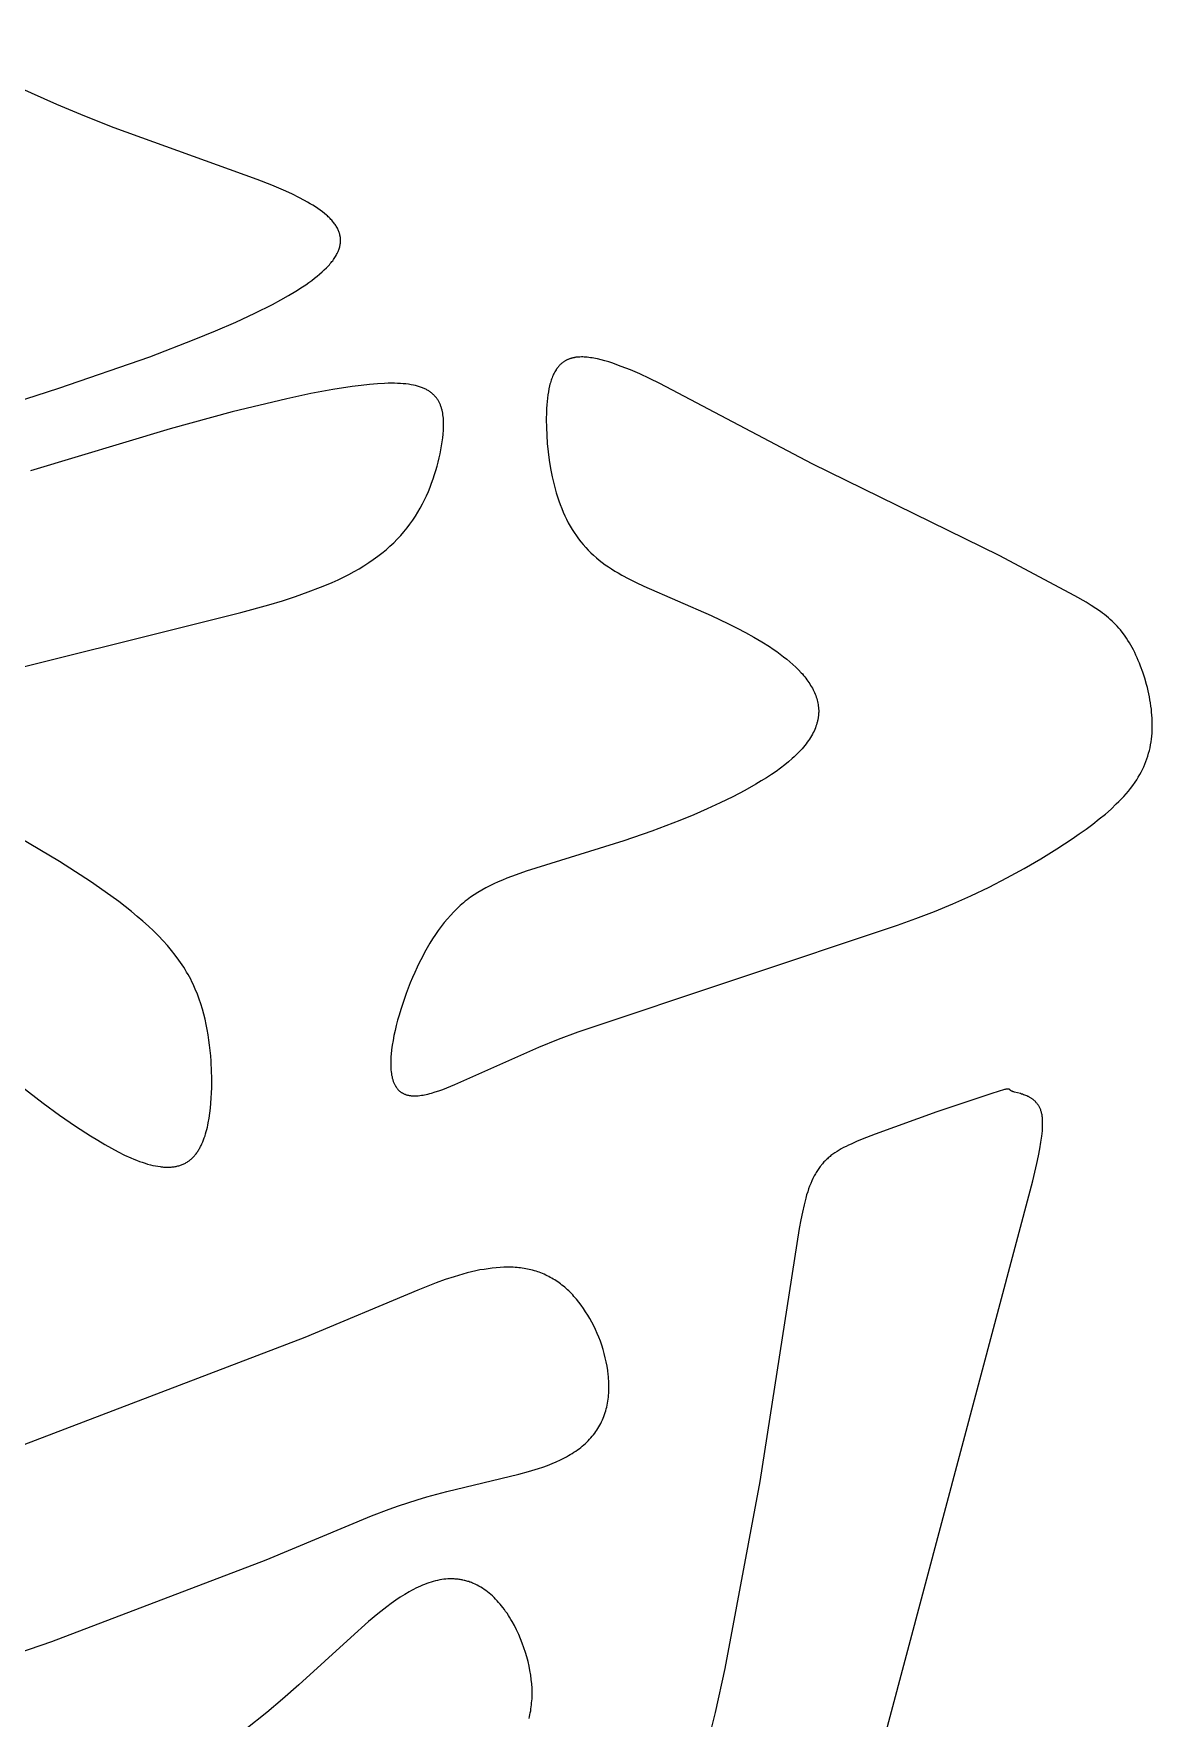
# Model space of a CAD drawing. Header units: metres. Extents: x 591 to 2060, y 452 to 927.
# Drawn here: x 1098.4 to 1184.9, y 751.4 to 881.8 of the extents above; entities that cross this region are included whole.
import ezdxf

# ---------------------------------------------------------------- set-up
doc = ezdxf.new("R2010")
doc.units = ezdxf.units.M
doc.layers.add('jianzhu', color=18, linetype='Continuous', true_color=0x000000)

msp = doc.modelspace()

# ---------------------------------------------------------------- linework, layer by layer
at = {"layer": 'jianzhu', "color": 1, "lineweight": 20, "true_color": 0xff0000}
for points in [[(1081.46, 848.3), (1100.3, 854.39), (1107.34, 856.82), (1110.78, 858.14), (1112.42, 858.81), (1114, 859.5), (1115.48, 860.18), (1116.84, 860.87), (1117.48, 861.21), (1118.08, 861.55), (1118.64, 861.89), (1119.17, 862.22), (1119.41, 862.39), (1119.65, 862.56), (1119.88, 862.72), (1120.09, 862.89), (1120.3, 863.05), (1120.49, 863.21), (1120.68, 863.38), (1120.85, 863.54), (1121.02, 863.7), (1121.17, 863.86), (1121.24, 863.94), (1121.31, 864.02), (1121.37, 864.1), (1121.44, 864.18), (1121.5, 864.25), (1121.55, 864.33), (1121.61, 864.41), (1121.66, 864.49), (1121.71, 864.57), (1121.76, 864.64), (1121.8, 864.72), (1121.84, 864.8), (1121.88, 864.87), (1121.91, 864.95), (1121.94, 865.03), (1121.97, 865.1), (1122, 865.18), (1122.02, 865.25), (1122.04, 865.33), (1122.05, 865.36), (1122.06, 865.4), (1122.07, 865.44), (1122.07, 865.48), (1122.08, 865.51), (1122.08, 865.55), (1122.09, 865.59), (1122.09, 865.62), (1122.1, 865.66), (1122.1, 865.7), (1122.1, 865.73), (1122.1, 865.77), (1122.1, 865.81), (1122.1, 865.84), (1122.1, 865.88), (1122.1, 865.92), (1122.1, 865.95), (1122.1, 865.99), (1122.09, 866.03), (1122.09, 866.06), (1122.08, 866.1), (1122.08, 866.13), (1122.07, 866.17), (1122.06, 866.21), (1122.06, 866.24), (1122.05, 866.28), (1122.04, 866.31), (1122.03, 866.35), (1122.02, 866.38), (1122.01, 866.42), (1122, 866.45), (1121.98, 866.49), (1121.97, 866.52), (1121.96, 866.56), (1121.93, 866.63), (1121.89, 866.7), (1121.86, 866.77), (1121.82, 866.84), (1121.78, 866.91), (1121.74, 866.97), (1121.69, 867.04), (1121.64, 867.11), (1121.59, 867.18), (1121.54, 867.24), (1121.48, 867.31), (1121.42, 867.38), (1121.36, 867.45), (1121.3, 867.51), (1121.23, 867.58), (1121.16, 867.64), (1121.09, 867.71), (1121.02, 867.77), (1120.87, 867.9), (1120.71, 868.03), (1120.53, 868.16), (1120.35, 868.29), (1120.17, 868.41), (1119.97, 868.54), (1119.76, 868.66), (1119.55, 868.78), (1119.33, 868.91), (1118.87, 869.15), (1118.39, 869.39), (1117.88, 869.62), (1116.8, 870.09), (1115.66, 870.54), (1104.6, 874.53), (1102.32, 875.43), (1100.15, 876.33), (1087.9, 881.82)], [(1092.15, 831.47), (1114.38, 837.01), (1116.55, 837.61), (1117.61, 837.93), (1118.63, 838.26), (1119.61, 838.61), (1120.56, 838.97), (1121.02, 839.16), (1121.47, 839.35), (1121.91, 839.56), (1122.34, 839.76), (1122.75, 839.97), (1123.16, 840.19), (1123.55, 840.41), (1123.92, 840.64), (1124.29, 840.88), (1124.64, 841.12), (1124.98, 841.37), (1125.31, 841.62), (1125.63, 841.88), (1125.93, 842.15), (1126.22, 842.42), (1126.5, 842.7), (1126.76, 842.98), (1127.01, 843.27), (1127.25, 843.57), (1127.48, 843.86), (1127.69, 844.17), (1127.9, 844.47), (1128.09, 844.78), (1128.27, 845.1), (1128.44, 845.42), (1128.6, 845.74), (1128.76, 846.06), (1128.9, 846.38), (1129.03, 846.71), (1129.15, 847.04), (1129.27, 847.36), (1129.38, 847.69), (1129.48, 848.02), (1129.57, 848.34), (1129.66, 848.66), (1129.74, 848.98), (1129.81, 849.3), (1129.87, 849.62), (1129.93, 849.93), (1129.98, 850.23), (1130.02, 850.53), (1130.05, 850.83), (1130.07, 851.12), (1130.08, 851.26), (1130.08, 851.4), (1130.08, 851.54), (1130.08, 851.67), (1130.08, 851.81), (1130.07, 851.94), (1130.06, 852.07), (1130.05, 852.2), (1130.03, 852.33), (1130.01, 852.45), (1129.99, 852.57), (1129.97, 852.63), (1129.96, 852.69), (1129.94, 852.75), (1129.93, 852.81), (1129.91, 852.86), (1129.89, 852.92), (1129.87, 852.98), (1129.85, 853.03), (1129.83, 853.09), (1129.81, 853.14), (1129.78, 853.19), (1129.76, 853.25), (1129.73, 853.3), (1129.71, 853.35), (1129.68, 853.4), (1129.65, 853.45), (1129.62, 853.5), (1129.59, 853.55), (1129.55, 853.59), (1129.52, 853.64), (1129.48, 853.68), (1129.44, 853.73), (1129.4, 853.77), (1129.36, 853.82), (1129.32, 853.86), (1129.28, 853.9), (1129.23, 853.94), (1129.19, 853.98), (1129.14, 854.02), (1129.09, 854.06), (1129.04, 854.1), (1128.99, 854.13), (1128.93, 854.17), (1128.88, 854.2), (1128.82, 854.23), (1128.76, 854.27), (1128.7, 854.3), (1128.64, 854.33), (1128.57, 854.36), (1128.51, 854.39), (1128.44, 854.42), (1128.37, 854.44), (1128.3, 854.47), (1128.22, 854.49), (1128.15, 854.52), (1128.07, 854.54), (1127.99, 854.56), (1127.91, 854.58), (1127.74, 854.62), (1127.56, 854.65), (1127.37, 854.68), (1127.17, 854.71), (1126.96, 854.73), (1126.75, 854.74), (1126.52, 854.75), (1126.29, 854.76), (1126.04, 854.76), (1125.79, 854.76), (1125.52, 854.75), (1124.96, 854.72), (1124.35, 854.67), (1123.7, 854.6), (1123.01, 854.51), (1121.5, 854.28), (1119.81, 853.96), (1117.95, 853.56), (1113.73, 852.54), (1108.93, 851.24), (1098.11, 847.99)], [(1082.31, 811.99), (1099.09, 799.03), (1100.36, 798.12), (1101.59, 797.27), (1102.76, 796.51), (1103.32, 796.17), (1103.86, 795.84), (1104.39, 795.55), (1104.9, 795.28), (1105.39, 795.03), (1105.87, 794.82), (1106.1, 794.72), (1106.33, 794.63), (1106.55, 794.54), (1106.76, 794.47), (1106.98, 794.4), (1107.18, 794.33), (1107.39, 794.28), (1107.58, 794.23), (1107.78, 794.19), (1107.97, 794.16), (1108.15, 794.13), (1108.24, 794.12), (1108.33, 794.11), (1108.42, 794.1), (1108.5, 794.1), (1108.59, 794.09), (1108.67, 794.09), (1108.75, 794.09), (1108.84, 794.09), (1108.92, 794.09), (1109, 794.1), (1109.07, 794.11), (1109.15, 794.11), (1109.23, 794.12), (1109.3, 794.14), (1109.38, 794.15), (1109.45, 794.17), (1109.52, 794.18), (1109.59, 794.2), (1109.66, 794.22), (1109.72, 794.24), (1109.79, 794.27), (1109.86, 794.29), (1109.92, 794.32), (1109.98, 794.35), (1110.05, 794.38), (1110.11, 794.41), (1110.17, 794.44), (1110.23, 794.48), (1110.28, 794.52), (1110.34, 794.55), (1110.39, 794.59), (1110.45, 794.64), (1110.5, 794.68), (1110.55, 794.72), (1110.6, 794.77), (1110.65, 794.82), (1110.7, 794.87), (1110.75, 794.92), (1110.8, 794.97), (1110.84, 795.02), (1110.89, 795.08), (1110.93, 795.13), (1110.98, 795.19), (1111.02, 795.25), (1111.06, 795.31), (1111.1, 795.37), (1111.14, 795.43), (1111.18, 795.5), (1111.21, 795.56), (1111.25, 795.63), (1111.28, 795.69), (1111.32, 795.76), (1111.38, 795.9), (1111.45, 796.05), (1111.51, 796.2), (1111.56, 796.35), (1111.62, 796.51), (1111.67, 796.67), (1111.71, 796.84), (1111.76, 797.01), (1111.8, 797.18), (1111.84, 797.35), (1111.87, 797.53), (1111.94, 797.89), (1111.99, 798.27), (1112.04, 798.65), (1112.07, 799.04), (1112.1, 799.43), (1112.12, 799.83), (1112.14, 800.23), (1112.14, 800.64), (1112.14, 801.05), (1112.13, 801.46), (1112.09, 802.29), (1112.06, 802.7), (1112.02, 803.11), (1111.98, 803.52), (1111.92, 803.93), (1111.86, 804.34), (1111.79, 804.74), (1111.71, 805.14), (1111.63, 805.54), (1111.53, 805.93), (1111.42, 806.33), (1111.3, 806.72), (1111.17, 807.1), (1111.03, 807.49), (1110.87, 807.87), (1110.7, 808.25), (1110.61, 808.44), (1110.51, 808.63), (1110.41, 808.81), (1110.31, 809), (1110.2, 809.19), (1110.09, 809.38), (1109.98, 809.56), (1109.85, 809.75), (1109.73, 809.94), (1109.6, 810.12), (1109.32, 810.5), (1109.03, 810.87), (1108.71, 811.24), (1108.38, 811.62), (1108.02, 811.99), (1107.64, 812.37), (1107.24, 812.74), (1106.82, 813.12), (1106.38, 813.5), (1105.92, 813.88), (1105.44, 814.26), (1104.94, 814.65), (1103.89, 815.41), (1102.77, 816.19), (1101.59, 816.96), (1100.36, 817.74), (1092.72, 822.26)], [(1157.48, 724.74), (1175.67, 793.02), (1175.98, 794.37), (1176.11, 794.97), (1176.22, 795.52), (1176.3, 796.02), (1176.37, 796.48), (1176.39, 796.7), (1176.41, 796.9), (1176.42, 797.1), (1176.43, 797.28), (1176.43, 797.46), (1176.43, 797.62), (1176.43, 797.7), (1176.42, 797.78), (1176.42, 797.86), (1176.41, 797.93), (1176.4, 798.01), (1176.39, 798.08), (1176.38, 798.14), (1176.36, 798.21), (1176.35, 798.27), (1176.33, 798.34), (1176.32, 798.4), (1176.3, 798.46), (1176.28, 798.52), (1176.26, 798.57), (1176.23, 798.63), (1176.21, 798.68), (1176.18, 798.73), (1176.16, 798.78), (1176.13, 798.83), (1176.1, 798.87), (1176.07, 798.92), (1176.04, 798.96), (1176.01, 799), (1175.98, 799.04), (1175.94, 799.08), (1175.91, 799.12), (1175.88, 799.16), (1175.84, 799.19), (1175.8, 799.23), (1175.77, 799.26), (1175.73, 799.29), (1175.69, 799.32), (1175.65, 799.35), (1175.61, 799.38), (1175.57, 799.41), (1175.53, 799.43), (1175.49, 799.46), (1175.45, 799.48), (1175.41, 799.5), (1175.37, 799.53), (1175.33, 799.55), (1175.29, 799.57), (1175.2, 799.61), (1175.12, 799.64), (1175.04, 799.67), (1174.95, 799.7), (1174.87, 799.73), (1174.79, 799.75), (1174.71, 799.78), (1174.24, 799.9), (1174.19, 799.91), (1174.14, 799.93), (1174.12, 799.94), (1174.1, 799.94), (1174.08, 799.95), (1174.06, 799.96), (1174.04, 799.97), (1174.03, 799.97), (1174.01, 799.98), (1174, 799.99), (1173.99, 800), (1173.98, 800.01), (1173.97, 800.01), (1173.96, 800.02), (1173.95, 800.03), (1173.94, 800.04), (1173.89, 800.08), (1173.88, 800.09), (1173.87, 800.09), (1173.87, 800.09), (1173.87, 800.1), (1173.86, 800.1), (1173.86, 800.1), (1173.85, 800.11), (1173.85, 800.11), (1173.85, 800.11), (1173.84, 800.11), (1173.84, 800.11), (1173.83, 800.12), (1173.83, 800.12), (1173.82, 800.12), (1173.82, 800.12), (1173.81, 800.12), (1173.81, 800.13), (1173.8, 800.13), (1173.8, 800.13), (1173.79, 800.13), (1173.79, 800.13), (1173.78, 800.13), (1173.77, 800.13), (1173.77, 800.13), (1173.76, 800.13), (1173.75, 800.13), (1173.74, 800.13), (1173.74, 800.13), (1173.73, 800.13), (1173.72, 800.13), (1173.7, 800.13), (1173.68, 800.13), (1173.66, 800.13), (1173.64, 800.13), (1173.62, 800.12), (1173.59, 800.12), (1173.54, 800.11), (1173.48, 800.1), (1173.33, 800.06), (1173.15, 800.01), (1172.33, 799.75), (1168.25, 798.37), (1163.46, 796.64), (1162.47, 796.26), (1162.02, 796.07), (1161.61, 795.88), (1161.41, 795.79), (1161.22, 795.7), (1161.03, 795.6), (1160.85, 795.5), (1160.68, 795.4), (1160.52, 795.3), (1160.36, 795.2), (1160.2, 795.09), (1160.05, 794.98), (1159.98, 794.92), (1159.91, 794.86), (1159.84, 794.8), (1159.77, 794.74), (1159.71, 794.68), (1159.64, 794.61), (1159.58, 794.55), (1159.51, 794.49), (1159.45, 794.42), (1159.39, 794.35), (1159.33, 794.28), (1159.28, 794.21), (1159.22, 794.14), (1159.16, 794.06), (1159.11, 793.99), (1159.05, 793.91), (1159, 793.83), (1158.95, 793.75), (1158.9, 793.67), (1158.85, 793.58), (1158.8, 793.5), (1158.75, 793.41), (1158.66, 793.22), (1158.57, 793.03), (1158.49, 792.83), (1158.4, 792.62), (1158.32, 792.41), (1158.25, 792.18), (1158.17, 791.94), (1158.1, 791.69), (1157.97, 791.17), (1157.84, 790.61), (1157.72, 790), (1157.6, 789.35), (1154.56, 769.75), (1151.84, 755.29), (1151.08, 751.88), (1150.7, 750.34)], [(1090.29, 754.12), (1099.76, 757.37), (1116.36, 763.69), (1124.5, 767.09), (1125.87, 767.62), (1126.58, 767.87), (1127.3, 768.12), (1128.03, 768.35), (1128.78, 768.57), (1130.32, 768.99), (1135.9, 770.32), (1136.66, 770.53), (1137.41, 770.76), (1137.77, 770.88), (1138.12, 771.01), (1138.47, 771.15), (1138.8, 771.29), (1139.12, 771.44), (1139.43, 771.59), (1139.59, 771.68), (1139.74, 771.76), (1139.88, 771.84), (1140.02, 771.93), (1140.16, 772.02), (1140.3, 772.11), (1140.43, 772.21), (1140.56, 772.3), (1140.69, 772.4), (1140.81, 772.5), (1140.93, 772.6), (1141.05, 772.71), (1141.16, 772.81), (1141.27, 772.92), (1141.38, 773.03), (1141.48, 773.15), (1141.58, 773.26), (1141.68, 773.38), (1141.77, 773.5), (1141.85, 773.62), (1141.94, 773.74), (1142.02, 773.87), (1142.1, 774), (1142.17, 774.13), (1142.24, 774.26), (1142.3, 774.39), (1142.37, 774.53), (1142.42, 774.67), (1142.48, 774.8), (1142.53, 774.94), (1142.58, 775.09), (1142.62, 775.23), (1142.66, 775.38), (1142.7, 775.52), (1142.73, 775.67), (1142.76, 775.82), (1142.79, 775.98), (1142.81, 776.13), (1142.83, 776.28), (1142.84, 776.44), (1142.86, 776.59), (1142.86, 776.75), (1142.87, 776.91), (1142.87, 777.07), (1142.87, 777.23), (1142.87, 777.39), (1142.86, 777.55), (1142.85, 777.71), (1142.84, 777.88), (1142.82, 778.04), (1142.78, 778.36), (1142.73, 778.69), (1142.66, 779.01), (1142.59, 779.34), (1142.51, 779.66), (1142.42, 779.98), (1142.32, 780.3), (1142.21, 780.61), (1142.09, 780.92), (1141.97, 781.22), (1141.84, 781.52), (1141.7, 781.81), (1141.55, 782.09), (1141.4, 782.37), (1141.24, 782.64), (1141.07, 782.9), (1140.9, 783.16), (1140.73, 783.41), (1140.55, 783.64), (1140.36, 783.87), (1140.16, 784.09), (1140.07, 784.2), (1139.97, 784.3), (1139.87, 784.41), (1139.76, 784.51), (1139.66, 784.6), (1139.56, 784.7), (1139.45, 784.79), (1139.35, 784.88), (1139.24, 784.96), (1139.13, 785.05), (1139.02, 785.13), (1138.91, 785.21), (1138.79, 785.28), (1138.68, 785.36), (1138.57, 785.43), (1138.45, 785.5), (1138.33, 785.56), (1138.22, 785.62), (1138.1, 785.69), (1137.98, 785.74), (1137.86, 785.8), (1137.73, 785.85), (1137.61, 785.9), (1137.48, 785.95), (1137.36, 785.99), (1137.23, 786.03), (1137.1, 786.07), (1136.97, 786.11), (1136.84, 786.14), (1136.71, 786.17), (1136.58, 786.2), (1136.44, 786.23), (1136.31, 786.25), (1136.17, 786.27), (1136.04, 786.29), (1135.9, 786.31), (1135.76, 786.32), (1135.62, 786.33), (1135.47, 786.34), (1135.33, 786.35), (1135.04, 786.35), (1134.75, 786.35), (1134.45, 786.33), (1134.15, 786.31), (1133.84, 786.28), (1133.53, 786.23), (1133.21, 786.18), (1132.89, 786.13), (1132.57, 786.06), (1132.24, 785.98), (1131.91, 785.9), (1131.58, 785.81), (1130.9, 785.61), (1130.21, 785.39), (1129.51, 785.14), (1128.08, 784.58), (1119.35, 780.9), (1071.58, 762.66)], [(1090.29, 754.12), (1099.76, 757.37), (1116.36, 763.69), (1124.5, 767.09), (1125.87, 767.62), (1126.58, 767.87), (1127.3, 768.12), (1128.03, 768.35), (1128.78, 768.57), (1130.32, 768.99), (1135.9, 770.32), (1136.66, 770.53), (1137.41, 770.76), (1137.77, 770.88), (1138.12, 771.01), (1138.47, 771.15), (1138.8, 771.29), (1139.12, 771.44), (1139.43, 771.59), (1139.59, 771.68), (1139.74, 771.76), (1139.88, 771.84), (1140.02, 771.93), (1140.16, 772.02), (1140.3, 772.11), (1140.43, 772.21), (1140.56, 772.3), (1140.69, 772.4), (1140.81, 772.5), (1140.93, 772.6), (1141.05, 772.71), (1141.16, 772.81), (1141.27, 772.92), (1141.38, 773.03), (1141.48, 773.15), (1141.58, 773.26), (1141.68, 773.38), (1141.77, 773.5), (1141.85, 773.62), (1141.94, 773.74), (1142.02, 773.87), (1142.1, 774), (1142.17, 774.13), (1142.24, 774.26), (1142.3, 774.39), (1142.37, 774.53), (1142.42, 774.67), (1142.48, 774.8), (1142.53, 774.94), (1142.58, 775.09), (1142.62, 775.23), (1142.66, 775.38), (1142.7, 775.52), (1142.73, 775.67), (1142.76, 775.82), (1142.79, 775.98), (1142.81, 776.13), (1142.83, 776.28), (1142.84, 776.44), (1142.86, 776.59), (1142.86, 776.75), (1142.87, 776.91), (1142.87, 777.07), (1142.87, 777.23), (1142.87, 777.39), (1142.86, 777.55), (1142.85, 777.71), (1142.84, 777.88), (1142.82, 778.04), (1142.78, 778.36), (1142.73, 778.69), (1142.66, 779.01), (1142.59, 779.34), (1142.51, 779.66), (1142.42, 779.98), (1142.32, 780.3), (1142.21, 780.61), (1142.09, 780.92), (1141.97, 781.22), (1141.84, 781.52), (1141.7, 781.81), (1141.55, 782.09), (1141.4, 782.37), (1141.24, 782.64), (1141.07, 782.9), (1140.9, 783.16), (1140.73, 783.41), (1140.55, 783.64), (1140.36, 783.87), (1140.16, 784.09), (1140.07, 784.2), (1139.97, 784.3), (1139.87, 784.41), (1139.76, 784.51), (1139.66, 784.6), (1139.56, 784.7), (1139.45, 784.79), (1139.35, 784.88), (1139.24, 784.96), (1139.13, 785.05), (1139.02, 785.13), (1138.91, 785.21), (1138.79, 785.28), (1138.68, 785.36), (1138.57, 785.43), (1138.45, 785.5), (1138.33, 785.56), (1138.22, 785.62), (1138.1, 785.69), (1137.98, 785.74), (1137.86, 785.8), (1137.73, 785.85), (1137.61, 785.9), (1137.48, 785.95), (1137.36, 785.99), (1137.23, 786.03), (1137.1, 786.07), (1136.97, 786.11), (1136.84, 786.14), (1136.71, 786.17), (1136.58, 786.2), (1136.44, 786.23), (1136.31, 786.25), (1136.17, 786.27), (1136.04, 786.29), (1135.9, 786.31), (1135.76, 786.32), (1135.62, 786.33), (1135.47, 786.34), (1135.33, 786.35), (1135.04, 786.35), (1134.75, 786.35), (1134.45, 786.33), (1134.15, 786.31), (1133.84, 786.28), (1133.53, 786.23), (1133.21, 786.18), (1132.89, 786.13), (1132.57, 786.06), (1132.24, 785.98), (1131.91, 785.9), (1131.58, 785.81), (1130.9, 785.61), (1130.21, 785.39), (1129.51, 785.14), (1128.08, 784.58), (1119.35, 780.9), (1071.58, 762.66)], [(1136.69, 751.42), (1136.73, 751.57), (1136.76, 751.71), (1136.79, 751.86), (1136.82, 752.01), (1136.84, 752.16), (1136.86, 752.31), (1136.88, 752.47), (1136.89, 752.62), (1136.91, 752.78), (1136.92, 752.94), (1136.92, 753.1), (1136.92, 753.26), (1136.93, 753.43), (1136.92, 753.59), (1136.92, 753.76), (1136.9, 754.09), (1136.86, 754.43), (1136.82, 754.78), (1136.76, 755.12), (1136.69, 755.47), (1136.61, 755.83), (1136.52, 756.18), (1136.42, 756.53), (1136.3, 756.89), (1136.17, 757.24), (1136.04, 757.59), (1135.89, 757.93), (1135.73, 758.27), (1135.56, 758.61), (1135.38, 758.93), (1135.28, 759.09), (1135.19, 759.25), (1135.09, 759.4), (1134.99, 759.56), (1134.88, 759.71), (1134.78, 759.85), (1134.67, 760), (1134.56, 760.14), (1134.45, 760.27), (1134.33, 760.4), (1134.22, 760.53), (1134.1, 760.66), (1133.98, 760.78), (1133.86, 760.9), (1133.73, 761.01), (1133.6, 761.12), (1133.48, 761.22), (1133.35, 761.32), (1133.21, 761.41), (1133.08, 761.5), (1132.95, 761.58), (1132.81, 761.66), (1132.67, 761.74), (1132.53, 761.81), (1132.39, 761.87), (1132.32, 761.9), (1132.25, 761.93), (1132.17, 761.96), (1132.1, 761.98), (1132.03, 762.01), (1131.95, 762.03), (1131.88, 762.05), (1131.81, 762.08), (1131.73, 762.09), (1131.66, 762.11), (1131.58, 762.13), (1131.51, 762.15), (1131.43, 762.16), (1131.36, 762.17), (1131.28, 762.18), (1131.2, 762.19), (1131.13, 762.2), (1131.05, 762.21), (1130.97, 762.21), (1130.89, 762.22), (1130.82, 762.22), (1130.74, 762.22), (1130.58, 762.22), (1130.42, 762.22), (1130.26, 762.21), (1130.1, 762.19), (1129.94, 762.17), (1129.78, 762.14), (1129.61, 762.11), (1129.45, 762.07), (1129.28, 762.03), (1129.12, 761.98), (1128.95, 761.92), (1128.78, 761.87), (1128.61, 761.8), (1128.45, 761.73), (1128.28, 761.66), (1128.11, 761.58), (1127.93, 761.5), (1127.76, 761.41), (1127.59, 761.32), (1127.42, 761.22), (1127.07, 761.02), (1126.73, 760.8), (1126.38, 760.57), (1126.03, 760.32), (1125.68, 760.06), (1124.98, 759.51), (1124.28, 758.92), (1122.89, 757.69), (1118.89, 754.01), (1117.62, 752.9), (1116.4, 751.87), (1108.27, 745.44)], [(1136.69, 751.42), (1136.73, 751.57), (1136.76, 751.71), (1136.79, 751.86), (1136.82, 752.01), (1136.84, 752.16), (1136.86, 752.31), (1136.88, 752.47), (1136.89, 752.62), (1136.91, 752.78), (1136.92, 752.94), (1136.92, 753.1), (1136.92, 753.26), (1136.93, 753.43), (1136.92, 753.59), (1136.92, 753.76), (1136.9, 754.09), (1136.86, 754.43), (1136.82, 754.78), (1136.76, 755.12), (1136.69, 755.47), (1136.61, 755.83), (1136.52, 756.18), (1136.42, 756.53), (1136.3, 756.89), (1136.17, 757.24), (1136.04, 757.59), (1135.89, 757.93), (1135.73, 758.27), (1135.56, 758.61), (1135.38, 758.93), (1135.28, 759.09), (1135.19, 759.25), (1135.09, 759.4), (1134.99, 759.56), (1134.88, 759.71), (1134.78, 759.85), (1134.67, 760), (1134.56, 760.14), (1134.45, 760.27), (1134.33, 760.4), (1134.22, 760.53), (1134.1, 760.66), (1133.98, 760.78), (1133.86, 760.9), (1133.73, 761.01), (1133.6, 761.12), (1133.48, 761.22), (1133.35, 761.32), (1133.21, 761.41), (1133.08, 761.5), (1132.95, 761.58), (1132.81, 761.66), (1132.67, 761.74), (1132.53, 761.81), (1132.39, 761.87), (1132.32, 761.9), (1132.25, 761.93), (1132.17, 761.96), (1132.1, 761.98), (1132.03, 762.01), (1131.95, 762.03), (1131.88, 762.05), (1131.81, 762.08), (1131.73, 762.09), (1131.66, 762.11), (1131.58, 762.13), (1131.51, 762.15), (1131.43, 762.16), (1131.36, 762.17), (1131.28, 762.18), (1131.2, 762.19), (1131.13, 762.2), (1131.05, 762.21), (1130.97, 762.21), (1130.89, 762.22), (1130.82, 762.22), (1130.74, 762.22), (1130.58, 762.22), (1130.42, 762.22), (1130.26, 762.21), (1130.1, 762.19), (1129.94, 762.17), (1129.78, 762.14), (1129.61, 762.11), (1129.45, 762.07), (1129.28, 762.03), (1129.12, 761.98), (1128.95, 761.92), (1128.78, 761.87), (1128.61, 761.8), (1128.45, 761.73), (1128.28, 761.66), (1128.11, 761.58), (1127.93, 761.5), (1127.76, 761.41), (1127.59, 761.32), (1127.42, 761.22), (1127.07, 761.02), (1126.73, 760.8), (1126.38, 760.57), (1126.03, 760.32), (1125.68, 760.06), (1124.98, 759.51), (1124.28, 758.92), (1122.89, 757.69), (1118.89, 754.01), (1117.62, 752.9), (1116.4, 751.87), (1108.27, 745.44)]]:
    msp.add_lwpolyline(points, dxfattribs=at)
msp.add_lwpolyline([(1183.59, 823.89), (1183.71, 824.08), (1183.83, 824.27), (1183.95, 824.47), (1184.06, 824.67), (1184.16, 824.87), (1184.25, 825.07), (1184.34, 825.28), (1184.42, 825.48), (1184.5, 825.69), (1184.57, 825.91), (1184.63, 826.12), (1184.69, 826.34), (1184.74, 826.55), (1184.78, 826.78), (1184.82, 827), (1184.85, 827.22), (1184.87, 827.45), (1184.89, 827.68), (1184.9, 827.91), (1184.91, 828.14), (1184.91, 828.37), (1184.91, 828.61), (1184.9, 828.84), (1184.88, 829.08), (1184.86, 829.31), (1184.84, 829.55), (1184.81, 829.78), (1184.77, 830.02), (1184.73, 830.26), (1184.69, 830.49), (1184.59, 830.96), (1184.53, 831.21), (1184.47, 831.45), (1184.33, 831.94), (1184.17, 832.41), (1184.01, 832.87), (1183.92, 833.09), (1183.83, 833.31), (1183.74, 833.52), (1183.65, 833.73), (1183.55, 833.93), (1183.45, 834.13), (1183.35, 834.32), (1183.24, 834.5), (1183.14, 834.68), (1183.03, 834.86), (1182.92, 835.03), (1182.81, 835.2), (1182.69, 835.36), (1182.57, 835.51), (1182.45, 835.67), (1182.33, 835.81), (1182.2, 835.95), (1182.07, 836.09), (1181.94, 836.23), (1181.8, 836.36), (1181.66, 836.49), (1181.52, 836.61), (1181.37, 836.74), (1181.22, 836.86), (1181.06, 836.98), (1180.9, 837.1), (1180.55, 837.34), (1180.19, 837.57), (1179.8, 837.81), (1178.93, 838.31), (1173.06, 841.44), (1158.59, 848.53), (1146.82, 854.74), (1146.02, 855.12), (1145.26, 855.48), (1144.53, 855.79), (1143.83, 856.07), (1143.49, 856.2), (1143.17, 856.31), (1142.86, 856.41), (1142.55, 856.5), (1142.26, 856.58), (1141.98, 856.65), (1141.84, 856.68), (1141.71, 856.7), (1141.58, 856.72), (1141.45, 856.74), (1141.32, 856.76), (1141.2, 856.77), (1141.08, 856.78), (1140.96, 856.79), (1140.85, 856.8), (1140.74, 856.8), (1140.63, 856.79), (1140.52, 856.79), (1140.42, 856.78), (1140.32, 856.77), (1140.27, 856.76), (1140.22, 856.75), (1140.17, 856.74), (1140.12, 856.73), (1140.08, 856.72), (1140.03, 856.71), (1139.98, 856.7), (1139.94, 856.69), (1139.9, 856.67), (1139.85, 856.66), (1139.81, 856.65), (1139.77, 856.63), (1139.73, 856.61), (1139.68, 856.6), (1139.64, 856.58), (1139.6, 856.56), (1139.57, 856.54), (1139.53, 856.52), (1139.49, 856.5), (1139.45, 856.47), (1139.42, 856.45), (1139.38, 856.43), (1139.34, 856.4), (1139.31, 856.38), (1139.28, 856.35), (1139.24, 856.33), (1139.21, 856.3), (1139.18, 856.27), (1139.14, 856.24), (1139.11, 856.21), (1139.08, 856.18), (1139.05, 856.15), (1139.02, 856.12), (1138.99, 856.09), (1138.96, 856.05), (1138.94, 856.02), (1138.91, 855.98), (1138.88, 855.95), (1138.85, 855.91), (1138.83, 855.87), (1138.8, 855.84), (1138.78, 855.8), (1138.73, 855.72), (1138.68, 855.64), (1138.64, 855.55), (1138.59, 855.47), (1138.55, 855.38), (1138.51, 855.28), (1138.48, 855.19), (1138.44, 855.09), (1138.41, 854.99), (1138.37, 854.89), (1138.34, 854.79), (1138.31, 854.68), (1138.28, 854.57), (1138.23, 854.34), (1138.19, 854.11), (1138.15, 853.87), (1138.12, 853.61), (1138.09, 853.35), (1138.06, 853.09), (1138.05, 852.81), (1138.03, 852.53), (1138.02, 851.95), (1138.03, 851.35), (1138.06, 850.74), (1138.1, 850.1), (1138.17, 849.46), (1138.25, 848.82), (1138.36, 848.17), (1138.48, 847.53), (1138.55, 847.21), (1138.63, 846.89), (1138.71, 846.58), (1138.8, 846.27), (1138.9, 845.96), (1139, 845.66), (1139.11, 845.37), (1139.22, 845.08), (1139.34, 844.79), (1139.46, 844.51), (1139.6, 844.24), (1139.73, 843.97), (1139.88, 843.71), (1140.03, 843.45), (1140.19, 843.2), (1140.35, 842.96), (1140.52, 842.73), (1140.7, 842.5), (1140.88, 842.28), (1141.08, 842.06), (1141.27, 841.85), (1141.48, 841.65), (1141.69, 841.45), (1141.9, 841.26), (1142.12, 841.08), (1142.35, 840.9), (1142.59, 840.72), (1142.83, 840.56), (1143.08, 840.39), (1143.33, 840.23), (1143.59, 840.08), (1143.86, 839.92), (1144.4, 839.63), (1144.97, 839.34), (1145.56, 839.06), (1150.78, 836.79), (1152.13, 836.15), (1152.8, 835.82), (1153.45, 835.47), (1154.08, 835.12), (1154.7, 834.76), (1155.29, 834.38), (1155.58, 834.19), (1155.85, 834), (1156.12, 833.8), (1156.38, 833.6), (1156.64, 833.4), (1156.88, 833.2), (1157.11, 832.99), (1157.33, 832.79), (1157.54, 832.57), (1157.74, 832.36), (1157.84, 832.26), (1157.93, 832.15), (1158.02, 832.04), (1158.1, 831.93), (1158.19, 831.82), (1158.27, 831.71), (1158.34, 831.6), (1158.41, 831.49), (1158.48, 831.38), (1158.55, 831.27), (1158.61, 831.16), (1158.67, 831.04), (1158.73, 830.93), (1158.78, 830.82), (1158.83, 830.7), (1158.87, 830.59), (1158.91, 830.47), (1158.95, 830.36), (1158.98, 830.24), (1159.01, 830.13), (1159.03, 830.01), (1159.06, 829.89), (1159.07, 829.77), (1159.08, 829.71), (1159.08, 829.66), (1159.09, 829.6), (1159.09, 829.54), (1159.1, 829.48), (1159.1, 829.42), (1159.1, 829.36), (1159.1, 829.3), (1159.09, 829.24), (1159.09, 829.18), (1159.09, 829.12), (1159.08, 829.06), (1159.08, 829), (1159.07, 828.94), (1159.06, 828.88), (1159.05, 828.82), (1159.04, 828.76), (1159.03, 828.7), (1159.02, 828.64), (1159, 828.58), (1158.99, 828.52), (1158.97, 828.46), (1158.93, 828.33), (1158.89, 828.21), (1158.85, 828.09), (1158.8, 827.97), (1158.74, 827.84), (1158.68, 827.72), (1158.62, 827.6), (1158.55, 827.47), (1158.47, 827.35), (1158.39, 827.22), (1158.31, 827.1), (1158.22, 826.98), (1158.13, 826.85), (1158.03, 826.73), (1157.92, 826.6), (1157.82, 826.48), (1157.7, 826.35), (1157.58, 826.23), (1157.46, 826.1), (1157.33, 825.98), (1157.2, 825.85), (1157.06, 825.72), (1156.77, 825.47), (1156.47, 825.22), (1156.14, 824.97), (1155.8, 824.72), (1155.44, 824.47), (1155.06, 824.22), (1154.66, 823.98), (1154.25, 823.73), (1153.39, 823.24), (1152.46, 822.76), (1151.49, 822.28), (1150.48, 821.82), (1149.43, 821.37), (1148.36, 820.93), (1146.19, 820.1), (1144.02, 819.35), (1136.47, 816.99), (1135.7, 816.72), (1134.98, 816.45), (1134.63, 816.31), (1134.3, 816.17), (1133.97, 816.02), (1133.65, 815.87), (1133.34, 815.71), (1133.04, 815.54), (1132.74, 815.36), (1132.45, 815.18), (1132.17, 814.98), (1132.03, 814.88), (1131.9, 814.77), (1131.76, 814.67), (1131.63, 814.56), (1131.5, 814.45), (1131.37, 814.33), (1131.11, 814.09), (1130.86, 813.84), (1130.61, 813.58), (1130.37, 813.31), (1130.13, 813.02), (1129.9, 812.72), (1129.67, 812.41), (1129.45, 812.09), (1129.23, 811.76), (1129.02, 811.42), (1128.81, 811.06), (1128.61, 810.7), (1128.41, 810.33), (1128.21, 809.95), (1128.03, 809.56), (1127.85, 809.16), (1127.67, 808.76), (1127.5, 808.35), (1127.18, 807.52), (1126.89, 806.69), (1126.76, 806.28), (1126.63, 805.86), (1126.52, 805.46), (1126.42, 805.05), (1126.32, 804.66), (1126.24, 804.27), (1126.17, 803.89), (1126.11, 803.52), (1126.06, 803.17), (1126.02, 802.83), (1126.01, 802.66), (1126, 802.5), (1125.99, 802.34), (1125.99, 802.19), (1125.99, 802.04), (1125.99, 801.89), (1126, 801.75), (1126.01, 801.61), (1126.02, 801.47), (1126.04, 801.34), (1126.06, 801.22), (1126.09, 801.1), (1126.1, 801.04), (1126.11, 800.98), (1126.13, 800.93), (1126.14, 800.87), (1126.16, 800.82), (1126.18, 800.76), (1126.19, 800.71), (1126.21, 800.66), (1126.23, 800.61), (1126.26, 800.56), (1126.28, 800.52), (1126.3, 800.47), (1126.32, 800.43), (1126.35, 800.38), (1126.37, 800.34), (1126.4, 800.3), (1126.43, 800.26), (1126.45, 800.22), (1126.48, 800.18), (1126.51, 800.15), (1126.54, 800.11), (1126.57, 800.08), (1126.6, 800.05), (1126.64, 800.01), (1126.67, 799.98), (1126.71, 799.95), (1126.74, 799.93), (1126.78, 799.9), (1126.81, 799.87), (1126.85, 799.85), (1126.89, 799.83), (1126.93, 799.81), (1126.97, 799.78), (1127.01, 799.77), (1127.06, 799.75), (1127.1, 799.73), (1127.14, 799.71), (1127.19, 799.7), (1127.23, 799.68), (1127.28, 799.67), (1127.32, 799.66), (1127.37, 799.65), (1127.42, 799.64), (1127.47, 799.63), (1127.52, 799.63), (1127.57, 799.62), (1127.62, 799.62), (1127.68, 799.61), (1127.73, 799.61), (1127.78, 799.61), (1127.84, 799.61), (1127.89, 799.61), (1127.95, 799.61), (1128, 799.61), (1128.12, 799.62), (1128.24, 799.63), (1128.36, 799.65), (1128.49, 799.67), (1128.61, 799.69), (1128.74, 799.72), (1128.87, 799.75), (1129.01, 799.79), (1129.15, 799.82), (1129.43, 799.91), (1129.72, 800), (1130.01, 800.11), (1130.32, 800.23), (1130.95, 800.48), (1137.45, 803.37), (1138.98, 803.99), (1140.5, 804.57), (1165.2, 812.81), (1166.63, 813.33), (1168.05, 813.88), (1169.47, 814.47), (1170.88, 815.1), (1172.28, 815.77), (1173.66, 816.48), (1175, 817.21), (1176.29, 817.96), (1177.53, 818.73), (1178.71, 819.5), (1179.26, 819.88), (1179.8, 820.26), (1180.32, 820.65), (1180.81, 821.04), (1181.28, 821.42), (1181.72, 821.81), (1182.13, 822.2), (1182.33, 822.39), (1182.52, 822.59), (1182.71, 822.79), (1182.89, 822.99), (1183.06, 823.19), (1183.22, 823.39), (1183.41, 823.64)], close=True, dxfattribs=at)
msp.add_lwpolyline([(1183.59, 823.89), (1183.71, 824.08), (1183.83, 824.27), (1183.95, 824.47), (1184.06, 824.67), (1184.16, 824.87), (1184.25, 825.07), (1184.34, 825.28), (1184.42, 825.48), (1184.5, 825.69), (1184.57, 825.91), (1184.63, 826.12), (1184.69, 826.34), (1184.74, 826.55), (1184.78, 826.78), (1184.82, 827), (1184.85, 827.22), (1184.87, 827.45), (1184.89, 827.68), (1184.9, 827.91), (1184.91, 828.14), (1184.91, 828.37), (1184.91, 828.61), (1184.9, 828.84), (1184.88, 829.08), (1184.86, 829.31), (1184.84, 829.55), (1184.81, 829.78), (1184.77, 830.02), (1184.73, 830.26), (1184.69, 830.49), (1184.59, 830.96), (1184.53, 831.21), (1184.47, 831.45), (1184.33, 831.94), (1184.17, 832.41), (1184.01, 832.87), (1183.92, 833.09), (1183.83, 833.31), (1183.74, 833.52), (1183.65, 833.73), (1183.55, 833.93), (1183.45, 834.13), (1183.35, 834.32), (1183.24, 834.5), (1183.14, 834.68), (1183.03, 834.86), (1182.92, 835.03), (1182.81, 835.2), (1182.69, 835.36), (1182.57, 835.51), (1182.45, 835.67), (1182.33, 835.81), (1182.2, 835.95), (1182.07, 836.09), (1181.94, 836.23), (1181.8, 836.36), (1181.66, 836.49), (1181.52, 836.61), (1181.37, 836.74), (1181.22, 836.86), (1181.06, 836.98), (1180.9, 837.1), (1180.55, 837.34), (1180.19, 837.57), (1179.8, 837.81), (1178.93, 838.31), (1173.06, 841.44), (1158.59, 848.53), (1146.82, 854.74), (1146.02, 855.12), (1145.26, 855.48), (1144.53, 855.79), (1143.83, 856.07), (1143.49, 856.2), (1143.17, 856.31), (1142.86, 856.41), (1142.55, 856.5), (1142.26, 856.58), (1141.98, 856.65), (1141.84, 856.68), (1141.71, 856.7), (1141.58, 856.72), (1141.45, 856.74), (1141.32, 856.76), (1141.2, 856.77), (1141.08, 856.78), (1140.96, 856.79), (1140.85, 856.8), (1140.74, 856.8), (1140.63, 856.79), (1140.52, 856.79), (1140.42, 856.78), (1140.32, 856.77), (1140.27, 856.76), (1140.22, 856.75), (1140.17, 856.74), (1140.12, 856.73), (1140.08, 856.72), (1140.03, 856.71), (1139.98, 856.7), (1139.94, 856.69), (1139.9, 856.67), (1139.85, 856.66), (1139.81, 856.65), (1139.77, 856.63), (1139.73, 856.61), (1139.68, 856.6), (1139.64, 856.58), (1139.6, 856.56), (1139.57, 856.54), (1139.53, 856.52), (1139.49, 856.5), (1139.45, 856.47), (1139.42, 856.45), (1139.38, 856.43), (1139.34, 856.4), (1139.31, 856.38), (1139.28, 856.35), (1139.24, 856.33), (1139.21, 856.3), (1139.18, 856.27), (1139.14, 856.24), (1139.11, 856.21), (1139.08, 856.18), (1139.05, 856.15), (1139.02, 856.12), (1138.99, 856.09), (1138.96, 856.05), (1138.94, 856.02), (1138.91, 855.98), (1138.88, 855.95), (1138.85, 855.91), (1138.83, 855.87), (1138.8, 855.84), (1138.78, 855.8), (1138.73, 855.72), (1138.68, 855.64), (1138.64, 855.55), (1138.59, 855.47), (1138.55, 855.38), (1138.51, 855.28), (1138.48, 855.19), (1138.44, 855.09), (1138.41, 854.99), (1138.37, 854.89), (1138.34, 854.79), (1138.31, 854.68), (1138.28, 854.57), (1138.23, 854.34), (1138.19, 854.11), (1138.15, 853.87), (1138.12, 853.61), (1138.09, 853.35), (1138.06, 853.09), (1138.05, 852.81), (1138.03, 852.53), (1138.02, 851.95), (1138.03, 851.35), (1138.06, 850.74), (1138.1, 850.1), (1138.17, 849.46), (1138.25, 848.82), (1138.36, 848.17), (1138.48, 847.53), (1138.55, 847.21), (1138.63, 846.89), (1138.71, 846.58), (1138.8, 846.27), (1138.9, 845.96), (1139, 845.66), (1139.11, 845.37), (1139.22, 845.08), (1139.34, 844.79), (1139.46, 844.51), (1139.6, 844.24), (1139.73, 843.97), (1139.88, 843.71), (1140.03, 843.45), (1140.19, 843.2), (1140.35, 842.96), (1140.52, 842.73), (1140.7, 842.5), (1140.88, 842.28), (1141.08, 842.06), (1141.27, 841.85), (1141.48, 841.65), (1141.69, 841.45), (1141.9, 841.26), (1142.12, 841.08), (1142.35, 840.9), (1142.59, 840.72), (1142.83, 840.56), (1143.08, 840.39), (1143.33, 840.23), (1143.59, 840.08), (1143.86, 839.92), (1144.4, 839.63), (1144.97, 839.34), (1145.56, 839.06), (1150.78, 836.79), (1152.13, 836.15), (1152.8, 835.82), (1153.45, 835.47), (1154.08, 835.12), (1154.7, 834.76), (1155.29, 834.38), (1155.58, 834.19), (1155.85, 834), (1156.12, 833.8), (1156.38, 833.6), (1156.64, 833.4), (1156.88, 833.2), (1157.11, 832.99), (1157.33, 832.79), (1157.54, 832.57), (1157.74, 832.36), (1157.84, 832.26), (1157.93, 832.15), (1158.02, 832.04), (1158.1, 831.93), (1158.19, 831.82), (1158.27, 831.71), (1158.34, 831.6), (1158.41, 831.49), (1158.48, 831.38), (1158.55, 831.27), (1158.61, 831.16), (1158.67, 831.04), (1158.73, 830.93), (1158.78, 830.82), (1158.83, 830.7), (1158.87, 830.59), (1158.91, 830.47), (1158.95, 830.36), (1158.98, 830.24), (1159.01, 830.13), (1159.03, 830.01), (1159.06, 829.89), (1159.07, 829.77), (1159.08, 829.71), (1159.08, 829.66), (1159.09, 829.6), (1159.09, 829.54), (1159.1, 829.48), (1159.1, 829.42), (1159.1, 829.36), (1159.1, 829.3), (1159.09, 829.24), (1159.09, 829.18), (1159.09, 829.12), (1159.08, 829.06), (1159.08, 829), (1159.07, 828.94), (1159.06, 828.88), (1159.05, 828.82), (1159.04, 828.76), (1159.03, 828.7), (1159.02, 828.64), (1159, 828.58), (1158.99, 828.52), (1158.97, 828.46), (1158.93, 828.33), (1158.89, 828.21), (1158.85, 828.09), (1158.8, 827.97), (1158.74, 827.84), (1158.68, 827.72), (1158.62, 827.6), (1158.55, 827.47), (1158.47, 827.35), (1158.39, 827.22), (1158.31, 827.1), (1158.22, 826.98), (1158.13, 826.85), (1158.03, 826.73), (1157.92, 826.6), (1157.82, 826.48), (1157.7, 826.35), (1157.58, 826.23), (1157.46, 826.1), (1157.33, 825.98), (1157.2, 825.85), (1157.06, 825.72), (1156.77, 825.47), (1156.47, 825.22), (1156.14, 824.97), (1155.8, 824.72), (1155.44, 824.47), (1155.06, 824.22), (1154.66, 823.98), (1154.25, 823.73), (1153.39, 823.24), (1152.46, 822.76), (1151.49, 822.28), (1150.48, 821.82), (1149.43, 821.37), (1148.36, 820.93), (1146.19, 820.1), (1144.02, 819.35), (1136.47, 816.99), (1135.7, 816.72), (1134.98, 816.45), (1134.63, 816.31), (1134.3, 816.17), (1133.97, 816.02), (1133.65, 815.87), (1133.34, 815.71), (1133.04, 815.54), (1132.74, 815.36), (1132.45, 815.18), (1132.17, 814.98), (1132.03, 814.88), (1131.9, 814.77), (1131.76, 814.67), (1131.63, 814.56), (1131.5, 814.45), (1131.37, 814.33), (1131.11, 814.09), (1130.86, 813.84), (1130.61, 813.58), (1130.37, 813.31), (1130.13, 813.02), (1129.9, 812.72), (1129.67, 812.41), (1129.45, 812.09), (1129.23, 811.76), (1129.02, 811.42), (1128.81, 811.06), (1128.61, 810.7), (1128.41, 810.33), (1128.21, 809.95), (1128.03, 809.56), (1127.85, 809.16), (1127.67, 808.76), (1127.5, 808.35), (1127.18, 807.52), (1126.89, 806.69), (1126.76, 806.28), (1126.63, 805.86), (1126.52, 805.46), (1126.42, 805.05), (1126.32, 804.66), (1126.24, 804.27), (1126.17, 803.89), (1126.11, 803.52), (1126.06, 803.17), (1126.02, 802.83), (1126.01, 802.66), (1126, 802.5), (1125.99, 802.34), (1125.99, 802.19), (1125.99, 802.04), (1125.99, 801.89), (1126, 801.75), (1126.01, 801.61), (1126.02, 801.47), (1126.04, 801.34), (1126.06, 801.22), (1126.09, 801.1), (1126.1, 801.04), (1126.11, 800.98), (1126.13, 800.93), (1126.14, 800.87), (1126.16, 800.82), (1126.18, 800.76), (1126.19, 800.71), (1126.21, 800.66), (1126.23, 800.61), (1126.26, 800.56), (1126.28, 800.52), (1126.3, 800.47), (1126.32, 800.43), (1126.35, 800.38), (1126.37, 800.34), (1126.4, 800.3), (1126.43, 800.26), (1126.45, 800.22), (1126.48, 800.18), (1126.51, 800.15), (1126.54, 800.11), (1126.57, 800.08), (1126.6, 800.05), (1126.64, 800.01), (1126.67, 799.98), (1126.71, 799.95), (1126.74, 799.93), (1126.78, 799.9), (1126.81, 799.87), (1126.85, 799.85), (1126.89, 799.83), (1126.93, 799.81), (1126.97, 799.78), (1127.01, 799.77), (1127.06, 799.75), (1127.1, 799.73), (1127.14, 799.71), (1127.19, 799.7), (1127.23, 799.68), (1127.28, 799.67), (1127.32, 799.66), (1127.37, 799.65), (1127.42, 799.64), (1127.47, 799.63), (1127.52, 799.63), (1127.57, 799.62), (1127.62, 799.62), (1127.68, 799.61), (1127.73, 799.61), (1127.78, 799.61), (1127.84, 799.61), (1127.89, 799.61), (1127.95, 799.61), (1128, 799.61), (1128.12, 799.62), (1128.24, 799.63), (1128.36, 799.65), (1128.49, 799.67), (1128.61, 799.69), (1128.74, 799.72), (1128.87, 799.75), (1129.01, 799.79), (1129.15, 799.82), (1129.43, 799.91), (1129.72, 800), (1130.01, 800.11), (1130.32, 800.23), (1130.95, 800.48), (1137.45, 803.37), (1138.98, 803.99), (1140.5, 804.57), (1165.2, 812.81), (1166.63, 813.33), (1168.05, 813.88), (1169.47, 814.47), (1170.88, 815.1), (1172.28, 815.77), (1173.66, 816.48), (1175, 817.21), (1176.29, 817.96), (1177.53, 818.73), (1178.71, 819.5), (1179.26, 819.88), (1179.8, 820.26), (1180.32, 820.65), (1180.81, 821.04), (1181.28, 821.42), (1181.72, 821.81), (1182.13, 822.2), (1182.33, 822.39), (1182.52, 822.59), (1182.71, 822.79), (1182.89, 822.99), (1183.06, 823.19), (1183.22, 823.39), (1183.41, 823.64)], close=True, dxfattribs=at)

doc.saveas('drawing.dxf')
